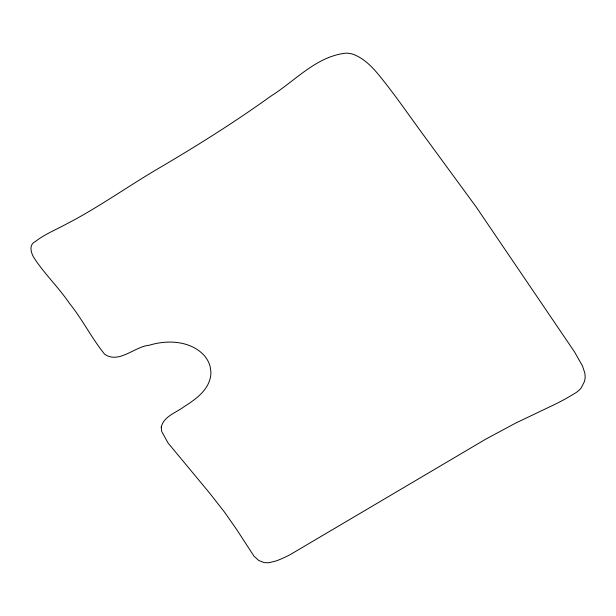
<?xml version="1.0" encoding="UTF-8"?>
<svg xmlns="http://www.w3.org/2000/svg" width="616" height="616" viewBox="0 0 616 616"><rect width="100%" height="100%" fill="white"/><g stroke="black" fill="none" stroke-linecap="round" stroke-linejoin="round"><path stroke-width="0.92" d="M161.23 427.165L161.715 431.493L168.037 442.966L209.494 492.946L224.316 511.873L236.529 529.313L253.884 556.017L258.72 560.452L264.164 562.624L268.915 562.747L276.33 560.883A127.466 110.387 28.3 0 0 291.514 553.861L486.016 439L515.553 423.161L549.78 406.799A268.283 232.34 28.3 0 0 576.045 392.585L577.531 391.545A24.94 21.599 28.3 0 0 581.273 387.795L584.545 381.312L585.2 377.446L584.861 373.165L582.497 365.989L574.52 351.89L476.176 206.968L424.632 136.606C411.172 118.311 398.298 99.584 384.245 81.728C375.745 70.948 366.474 59.282 353.23 54.323A22.9 19.828 28.3 0 0 346.077 53.153C316.239 56.218 294.848 81.243 270.516 96.366C234.965 121.983 197.798 145.307 160.029 167.514C128.151 186.086 98.152 207.808 65.265 224.632C55.217 230.045 44.498 234.419 35.428 241.472C28.844 244.514 30.754 251.998 33.533 257.095C44.021 273.481 58.404 287.064 69.346 303.203C82.398 319.327 91.622 338.153 104.651 354.223C118.873 364.195 134.773 346.408 149.226 345.26C166.959 339.809 188.758 340.556 202.818 354.007A27.597 23.901 28.3 0 1 206.475 358.474A28.39 24.586 28.3 0 1 208.339 361.7A26.611 23.046 28.3 0 1 210.187 366.72L210.888 371.941A31.285 27.096 28.3 0 1 210.472 377.169C207.623 391.183 194.956 399.707 183.745 406.945C175.776 412.805 163.64 416.462 161.23 427.165"/></g></svg>
